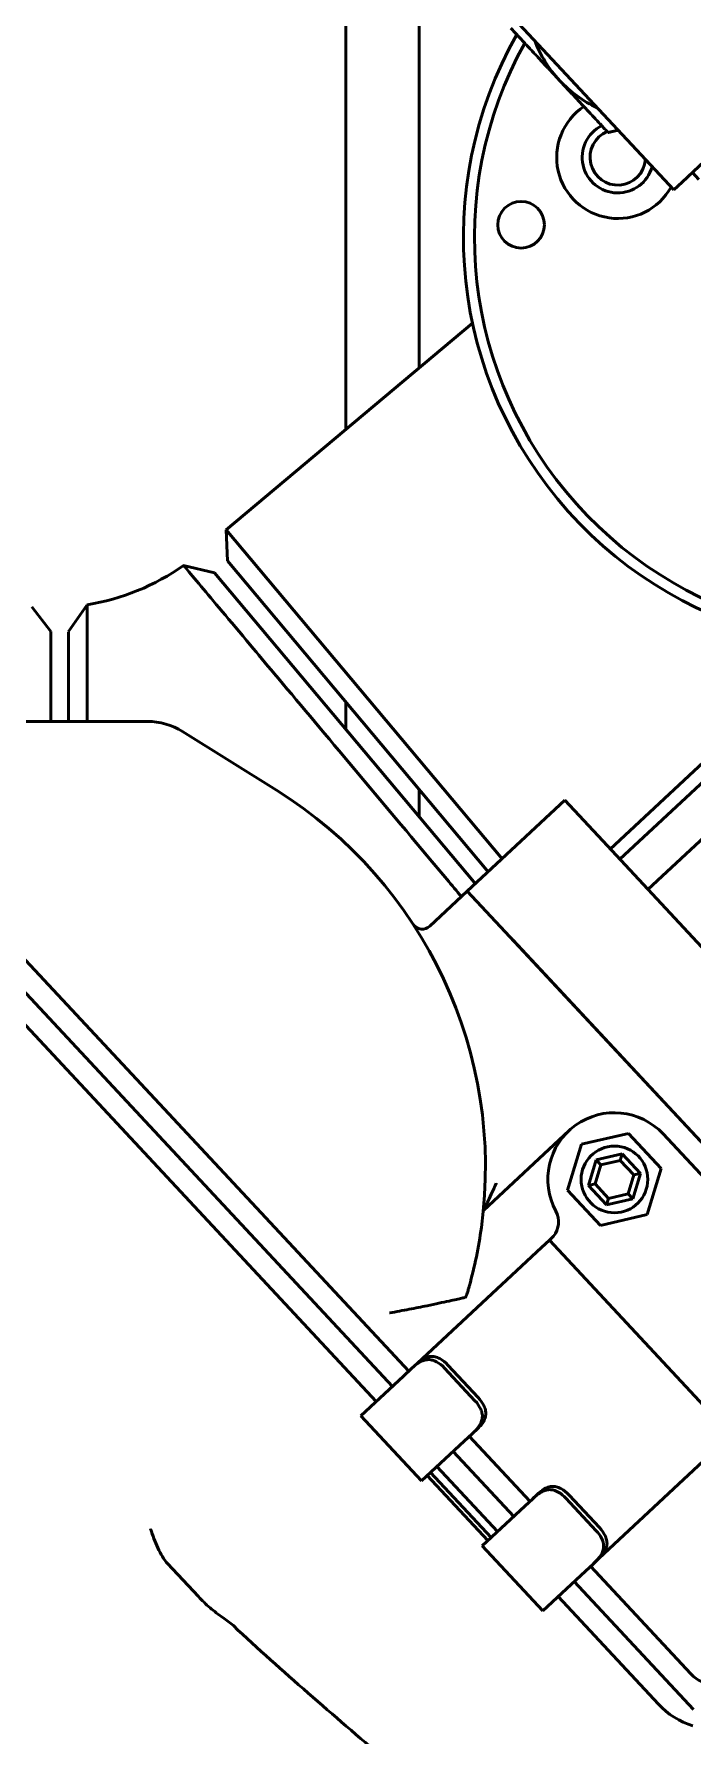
# Model space of a CAD drawing. Header units: inches. Extents: x 11 to 1621, y 11 to 1332.
# Drawn here: x 1203.52 to 1205.85, y 319.58 to 325.61 of the extents above; entities that cross this region are included whole.
import ezdxf

# ---------------------------------------------------------------- set-up
doc = ezdxf.new("R2010")
doc.units = ezdxf.units.IN
doc.header["$LTSCALE"] = 48
doc.header["$MEASUREMENT"] = 0
doc.layers.add('Visible (ANSI)', color=7, linetype='Continuous', lineweight=50)

msp = doc.modelspace()

# ---------------------------------------------------------------- linework, layer by layer
at = {"layer": 'Visible (ANSI)'}
for p, q in [((1204.624479, 324.207837), (1204.624479, 326.25666)), ((1204.884479, 324.426003), (1204.884479, 325.97876)), ((1205.022817, 325.875316), (1205.786656, 325.0562)), ((1205.816367, 325.083906), (1205.935212, 325.194731)), ((1205.87625, 325.09326), (1205.853063, 325.118126)), ((1205.816367, 325.083906), (1205.786656, 325.0562)), ((1204.200497, 323.852074), (1205.073387, 324.584515)), ((1204.200497, 323.852074), (1205.178603, 322.686413)), ((1204.205308, 323.741887), (1204.200497, 323.852074)), ((1204.049563, 323.725902), (1204.158973, 323.699874)), ((1205.129432, 322.64056), (1204.205308, 323.741887)), ((1205.083659, 322.597877), (1204.158974, 323.699874)), ((1203.578922, 323.491153), (1203.51178, 323.578653)), ((1203.641422, 323.491153), (1203.708091, 323.586555)), ((1203.578922, 323.491153), (1203.578922, 323.172897)), ((1203.641422, 323.491047), (1203.641422, 323.172891)), ((1204.624479, 323.145106), (1204.624479, 323.242338)), ((1203.368787, 323.172897), (1203.921133, 323.172897)), ((1206.080141, 323.20412), (1205.561859, 322.720814)), ((1205.595705, 322.684518), (1206.113987, 323.167824)), ((1204.046311, 323.137003), (1204.379246, 322.928962)), ((1206.21378, 323.06081), (1205.695497, 322.577504)), ((1204.884479, 322.83525), (1204.884479, 322.932482)), ((1205.400757, 322.893575), (1205.055235, 322.571371)), ((1205.535008, 322.749607), (1205.400757, 322.893575)), ((1205.535008, 322.749607), (1207.414531, 320.734066)), ((1205.055235, 322.571371), (1204.922728, 322.447806)), ((1205.189487, 322.427403), (1205.055235, 322.571371)), ((1204.847526, 320.870389), (1203.390639, 322.432709)), ((1207.06901, 320.411862), (1205.189487, 322.427403)), ((1207.042159, 320.440655), (1205.216337, 322.39861)), ((1204.732353, 320.762988), (1203.26204, 322.339705)), ((1203.333052, 322.379009), (1204.78994, 320.816688)), ((1205.415595, 321.723112), (1205.11204, 321.440043)), ((1205.460431, 321.675031), (1205.410589, 321.512002)), ((1205.626539, 321.71338), (1205.460431, 321.675031)), ((1205.742805, 321.5887), (1205.626539, 321.71338)), ((1205.749457, 321.711453), (1206.393865, 321.02041)), ((1205.512053, 321.619673), (1205.484341, 321.529029)), ((1205.528668, 321.601856), (1205.508078, 321.53451)), ((1205.604409, 321.640995), (1205.512053, 321.619673)), ((1205.528668, 321.601856), (1205.512053, 321.619673)), ((1205.597286, 321.617697), (1205.528668, 321.601856)), ((1205.597286, 321.617697), (1205.604409, 321.640995)), ((1205.645315, 321.566193), (1205.597286, 321.617697)), ((1205.669053, 321.571673), (1205.604409, 321.640995)), ((1205.624725, 321.498847), (1205.645315, 321.566193)), ((1205.64134, 321.48103), (1205.669053, 321.571673)), ((1205.645315, 321.566193), (1205.669053, 321.571673)), ((1205.692962, 321.425672), (1205.742805, 321.5887)), ((1205.410589, 321.512002), (1205.526854, 321.387323)), ((1205.508078, 321.53451), (1205.484341, 321.529029)), ((1205.484341, 321.529029), (1205.548984, 321.459707)), ((1205.508078, 321.53451), (1205.556107, 321.483005)), ((1205.556107, 321.483005), (1205.548984, 321.459707)), ((1205.548984, 321.459707), (1205.64134, 321.48103)), ((1205.556107, 321.483005), (1205.624725, 321.498847)), ((1205.624725, 321.498847), (1205.64134, 321.48103)), ((1205.526854, 321.387323), (1205.692962, 321.425672)), ((1204.878362, 320.899144), (1205.317556, 321.308698)), ((1205.317556, 321.308698), (1205.346349, 321.335549)), ((1205.346349, 321.335549), (1205.353664, 321.34237)), ((1205.990757, 320.644506), (1205.346349, 321.335549)), ((1204.829298, 320.853391), (1204.857556, 320.879742)), ((1204.878362, 320.899144), (1204.857556, 320.879742)), ((1204.974863, 320.881469), (1205.082265, 320.766295)), ((1204.986509, 320.892329), (1205.09391, 320.777155)), ((1204.829298, 320.853391), (1204.678341, 320.712621)), ((1204.678341, 320.712621), (1204.893144, 320.482273)), ((1205.072358, 320.649394), (1205.044101, 320.623043)), ((1205.277132, 320.409694), (1205.062329, 320.640041)), ((1205.093165, 320.668796), (1205.072358, 320.649394)), ((1205.044101, 320.623043), (1204.893144, 320.482273)), ((1205.004742, 320.586341), (1205.219545, 320.355993)), ((1205.52277, 320.208101), (1205.961964, 320.617655)), ((1205.161958, 320.302292), (1204.947155, 320.53264)), ((1205.128102, 320.270721), (1204.913299, 320.501069)), ((1205.139349, 320.281209), (1204.924546, 320.511557)), ((1205.258903, 320.392696), (1205.287161, 320.419046)), ((1205.307968, 320.438449), (1205.287161, 320.419046)), ((1205.404469, 320.420774), (1205.51187, 320.3056)), ((1205.416114, 320.431634), (1205.523516, 320.31646)), ((1205.107946, 320.251926), (1205.258903, 320.392696)), ((1205.107946, 320.251926), (1205.322749, 320.021578)), ((1203.992976, 320.189125), (1204.102002, 320.072209)), ((1205.473706, 320.162348), (1205.322749, 320.021578)), ((1205.501964, 320.188699), (1205.473706, 320.162348)), ((1205.847444, 319.798108), (1205.491934, 320.179346)), ((1205.501964, 320.188699), (1205.52277, 320.208101)), ((1205.434347, 320.125646), (1205.856983, 319.672424)), ((1205.732271, 319.690707), (1205.376761, 320.071945))]:
    msp.add_line(p, q, dxfattribs=at)
for centre, radius in [((1247.196979, 358.380235), 48.3125), ((1247.196979, 358.380235), 46.34375), ((1247.196979, 358.380235), 42.829288), ((1247.196979, 358.380235), 42.579288), ((1247.196979, 358.380235), 42.279288), ((1205.245873, 324.932925), 0.082677), ((1205.576697, 321.550351), 0.11811)]:
    msp.add_circle(centre, radius, dxfattribs=at)
for centre, radius, start, end in [((1247.196979, 358.380235), 50.625, 210.3890484, 225.601263), ((1247.196979, 358.380235), 50.62647, 210.4164762, 225.3961106), ((1206.497858, 324.889205), 1.456693, 150.4778956, 293.2548019), ((1205.701849, 325.74282), 0.4375, 201.2132107, 223), ((1206.497858, 324.889205), 1.417323, 150.9797326, 292.6824924), ((1205.701849, 325.74282), 0.4375, 223, 244.7867893), ((1205.588479, 325.171664), 0.216535, 123.7139446, 330.7991884), ((1205.588479, 325.171664), 0.125984, 116.8982648, 344.6945437), ((1205.588479, 325.171664), 0.098425, 112.2065556, 355.2603105), ((1203.578922, 324.391153), 0.8149, 279.1203945, 305.27803), ((1203.921133, 322.936677), 0.23622, 58, 90), ((1203.544727, 321.593453), 1.574803, 352.1949674, 58), ((1204.895878, 322.476599), 0.03937, 213.1696352, 313), ((1205.576697, 321.550351), 0.23622, 43, 208.5224878), ((1205.299963, 321.399956), 0.07874, 320.0643114, 28.5224878), ((1203.544727, 321.593453), 1.574803, 344.5474886, 352.1949674), ((1205.933825, 319.878659), 0.11811, 223, 247.2951889), ((1205.933825, 319.878659), 0.275591, 223, 253.372243)]:
    msp.add_arc(centre, radius, start, end, dxfattribs=at)
for points, weights in [([(1205.381882, 325.444446), (1205.301933, 325.530181), (1205.209615, 325.629179)], [1, 1.0379548493, 1]), ([(1205.554148, 325.259713), (1205.461831, 325.358711), (1205.381882, 325.444446)], [1, 1.0379548493, 1]), ([(1205.589308, 325.26783), (1205.57203, 325.263841), (1205.554148, 325.259713)], [1.00865645687, 1.00498223303, 1])]:
    msp.add_rational_spline(points, weights, degree=2, dxfattribs=at)
for points, knots in [([(1204.049567, 323.725897), (1204.049566, 323.725898), (1204.053322, 323.72142), (1204.071147, 323.700168), (1204.088387, 323.679613), (1204.152571, 323.603098), (1204.212308, 323.531891), (1204.312627, 323.412322), (1204.340952, 323.378562), (1204.450995, 323.24741), (1204.541265, 323.139828), (1204.732855, 322.911497), (1204.832425, 322.792834), (1204.965402, 322.634358), (1205.000326, 322.592739), (1205.034489, 322.552025)], [0.82771455, 0.82771455, 0.82771455, 0.82771455, 1.34722812, 1.34722812, 2.05842117, 2.05842117, 3.27174667, 3.27174667, 3.70709435, 3.70709435, 4.87049502, 4.87049502, 6.04083428, 6.04083428, 6.4659805, 6.4659805, 6.4659805, 6.4659805]), ([(1203.708469, 323.172888), (1203.708464, 323.186669), (1203.708458, 323.200179), (1203.708393, 323.352134), (1203.708288, 323.459095), (1203.708137, 323.564449), (1203.708096, 323.5863), (1203.708094, 323.586415)], [3.85763109, 3.85763109, 3.85763109, 3.85763109, 3.903409595, 3.903409595, 4.383680269, 4.383680269, 4.71238898, 4.71238898, 4.71238898, 4.71238898]), ([(1205.1579, 321.53664), (1205.157837, 321.5365), (1205.157773, 321.536361), (1205.145828, 321.510169), (1205.133901, 321.484982), (1205.121727, 321.459788), (1205.118859, 321.453913), (1205.115495, 321.447053), (1205.114353, 321.444732), (1205.112956, 321.441897), (1205.112521, 321.441017), (1205.112119, 321.440202), (1205.11204, 321.440043), (1205.11204, 321.440043)], [-0.001167549, -0.001167549, -0.001167549, -0.001167549, 0, 0, 0.21819513, 0.21819513, 0.303187247, 0.303187247, 0.349375686, 0.349375686, 0.378479668, 0.378479668, 0.39631478, 0.39631478, 0.39631478, 0.39631478]), ([(1205.360338, 321.349411), (1205.358751, 321.347515), (1205.356961, 321.345577), (1205.354702, 321.343351), (1205.354177, 321.342849), (1205.353664, 321.34237)], [-0.0754653281, -0.0754653281, -0.0754653281, -0.0754653281, -0.0566217014, -0.0566217014, -0.0508142267, -0.0508142267, -0.0508142267, -0.0508142267]), ([(1204.779762, 321.077225), (1204.77993, 321.077256), (1204.780098, 321.077286), (1204.803376, 321.081459), (1204.826457, 321.085769), (1204.870961, 321.094379), (1204.892392, 321.098672), (1204.941812, 321.108848), (1204.968391, 321.114568), (1205.00975, 321.123679), (1205.025252, 321.127192), (1205.041414, 321.130882), (1205.045529, 321.131828), (1205.047992, 321.132397)], [-2.06025744, -2.06025744, -2.06025744, -2.06025744, -2.058958052, -2.058958052, -1.880049448, -1.880049448, -1.705191319, -1.705191319, -1.454213107, -1.454213107, -1.235109959, -1.235109959, -1.116440699, -1.116440699, -1.116440699, -1.116440699]), ([(1205.047992, 321.132397), (1205.048315, 321.132471), (1205.048668, 321.132738), (1205.049873, 321.134195), (1205.0508, 321.13605), (1205.053027, 321.141615), (1205.054333, 321.145531), (1205.057017, 321.154193), (1205.058389, 321.158901), (1205.060294, 321.165595), (1205.060819, 321.167458), (1205.061671, 321.170503), (1205.061999, 321.171679), (1205.062418, 321.173192), (1205.062511, 321.173528), (1205.062604, 321.173863)], [0.538393814, 0.538393814, 0.538393814, 0.538393814, 0.554007054, 0.554007054, 0.587560593, 0.587560593, 0.627797352, 0.627797352, 0.667023988, 0.667023988, 0.681906991, 0.681906991, 0.691216197, 0.691216197, 0.693870601, 0.693870601, 0.693870601, 0.693870601]), ([(1204.857556, 320.879742), (1204.865359, 320.887014), (1204.873692, 320.894215), (1204.886803, 320.90276), (1204.891972, 320.905596), (1204.902534, 320.909737), (1204.907939, 320.911027), (1204.918451, 320.912022), (1204.924032, 320.911651), (1204.935072, 320.909181), (1204.940535, 320.907085), (1204.956425, 320.898769), (1204.966451, 320.890489), (1204.974863, 320.881469)], [0.535423144, 0.535423144, 0.535423144, 0.535423144, 0.613950689, 0.613950689, 0.656421334, 0.656421334, 0.69889198, 0.69889198, 0.745884717, 0.745884717, 0.792877455, 0.792877455, 0.88686293, 0.88686293, 0.88686293, 0.88686293]), ([(1204.878362, 320.899144), (1204.882259, 320.902769), (1204.88625, 320.906159), (1204.895385, 320.912851), (1204.901076, 320.916287), (1204.912802, 320.921171), (1204.918853, 320.922604), (1204.929907, 320.92341), (1204.935439, 320.922942), (1204.946444, 320.920326), (1204.95192, 320.918182), (1204.967895, 320.90975), (1204.978027, 320.901425), (1204.986509, 320.892329)], [-0.850067464, -0.850067464, -0.850067464, -0.850067464, -0.809992985, -0.809992985, -0.760841543, -0.760841543, -0.711690102, -0.711690102, -0.664304048, -0.664304048, -0.616917994, -0.616917994, -0.522145887, -0.522145887, -0.522145887, -0.522145887]), ([(1205.082265, 320.766295), (1205.090676, 320.757275), (1205.098236, 320.746695), (1205.105424, 320.730264), (1205.107133, 320.724668), (1205.108828, 320.713482), (1205.108808, 320.707889), (1205.107082, 320.697472), (1205.105418, 320.69217), (1205.100551, 320.681923), (1205.097361, 320.676964), (1205.087923, 320.664481), (1205.080157, 320.656671), (1205.072358, 320.649394)], [0.88686293, 0.88686293, 0.88686293, 0.88686293, 0.980848406, 0.980848406, 1.027841143, 1.027841143, 1.074833881, 1.074833881, 1.117304527, 1.117304527, 1.159775172, 1.159775172, 1.238302717, 1.238302717, 1.238302717, 1.238302717]), ([(1205.09391, 320.777155), (1205.102393, 320.768059), (1205.109991, 320.757371), (1205.117288, 320.740847), (1205.119044, 320.735234), (1205.120887, 320.724074), (1205.120967, 320.718523), (1205.119393, 320.707552), (1205.117541, 320.701616), (1205.111851, 320.690259), (1205.108026, 320.684821), (1205.100714, 320.676176), (1205.097053, 320.67243), (1205.093165, 320.668796)], [0.522145887, 0.522145887, 0.522145887, 0.522145887, 0.616917994, 0.616917994, 0.664304048, 0.664304048, 0.711690102, 0.711690102, 0.760841543, 0.760841543, 0.809992985, 0.809992985, 0.850067464, 0.850067464, 0.850067464, 0.850067464]), ([(1205.307968, 320.438449), (1205.311864, 320.442074), (1205.315856, 320.445464), (1205.32499, 320.452156), (1205.330681, 320.455592), (1205.342407, 320.460476), (1205.348458, 320.461909), (1205.359512, 320.462715), (1205.365044, 320.462247), (1205.376049, 320.459631), (1205.381525, 320.457487), (1205.397501, 320.449055), (1205.407632, 320.44073), (1205.416114, 320.431634)], [0.19422431, 0.19422431, 0.19422431, 0.19422431, 0.23429879, 0.23429879, 0.283450231, 0.283450231, 0.332601673, 0.332601673, 0.379987726, 0.379987726, 0.42737378, 0.42737378, 0.522145887, 0.522145887, 0.522145887, 0.522145887]), ([(1205.287161, 320.419046), (1205.287675, 320.419527), (1205.288193, 320.420006), (1205.298416, 320.429438), (1205.308962, 320.438169), (1205.324752, 320.446305), (1205.330044, 320.448397), (1205.340732, 320.450875), (1205.346139, 320.451254), (1205.360555, 320.450247), (1205.370279, 320.446827), (1205.388571, 320.435951), (1205.397205, 320.428563), (1205.404469, 320.420774)], [0.093019394, 0.093019394, 0.093019394, 0.093019394, 0.09827869, 0.09827869, 0.196557379, 0.196557379, 0.23881093, 0.23881093, 0.281064481, 0.281064481, 0.362224364, 0.362224364, 0.443384246, 0.443384246, 0.443384246, 0.443384246]), ([(1203.992976, 320.189125), (1203.979751, 320.203307), (1203.968543, 320.222028), (1203.948521, 320.265914), (1203.940369, 320.288677), (1203.932253, 320.311893), (1203.932205, 320.312029), (1203.932158, 320.312165)], [0, 0, 0, 0, 0.174908899, 0.174908899, 0.337100928, 0.337100928, 0.338056142, 0.338056142, 0.338056142, 0.338056142]), ([(1205.51187, 320.3056), (1205.519134, 320.29781), (1205.525901, 320.288682), (1205.535475, 320.269676), (1205.538208, 320.259737), (1205.538207, 320.245286), (1205.537452, 320.239919), (1205.534234, 320.22943), (1205.531778, 320.224297), (1205.522561, 320.209112), (1205.513115, 320.199201), (1205.502993, 320.189661), (1205.502479, 320.189178), (1205.501964, 320.188699)], [-0.443384246, -0.443384246, -0.443384246, -0.443384246, -0.362224364, -0.362224364, -0.281064481, -0.281064481, -0.23881093, -0.23881093, -0.196557379, -0.196557379, -0.09827869, -0.09827869, -0.093019394, -0.093019394, -0.093019394, -0.093019394]), ([(1205.523516, 320.31646), (1205.531998, 320.307364), (1205.539596, 320.296676), (1205.546893, 320.280151), (1205.54865, 320.274539), (1205.550492, 320.263378), (1205.550573, 320.257827), (1205.548998, 320.246857), (1205.547146, 320.24092), (1205.541456, 320.229563), (1205.537632, 320.224126), (1205.530319, 320.215481), (1205.526659, 320.211735), (1205.52277, 320.208101)], [-0.522145887, -0.522145887, -0.522145887, -0.522145887, -0.42737378, -0.42737378, -0.379987726, -0.379987726, -0.332601673, -0.332601673, -0.283450231, -0.283450231, -0.23429879, -0.23429879, -0.19422431, -0.19422431, -0.19422431, -0.19422431]), ([(1204.188685, 319.997931), (1204.172944, 320.008463), (1204.157636, 320.020248), (1204.128856, 320.04499), (1204.114944, 320.05833), (1204.102002, 320.072209)], [0.000001, 0.000001, 0.000001, 0.000001, 0.148309241, 0.148309241, 0.29690746, 0.29690746, 0.29690746, 0.29690746]), ([(1204.188685, 319.997931), (1204.195202, 319.993571), (1204.201745, 319.98903), (1204.214305, 319.979456), (1204.220275, 319.974481), (1204.225988, 319.969107)], [-0.121409392, -0.121409392, -0.121409392, -0.121409392, -0.059769857, -0.059769857, -0.000001, -0.000001, -0.000001, -0.000001]), ([(1204.761287, 319.496704), (1204.671771, 319.573971), (1204.58117, 319.651264), (1204.40049, 319.80902), (1204.31342, 319.886863), (1204.225988, 319.969107)], [0.000001, 0.000001, 0.000001, 0.000001, 0.90107091, 0.90107091, 1.80608596, 1.80608596, 1.80608596, 1.80608596])]:
    msp.add_open_spline(points, degree=3, knots=knots, dxfattribs=at)

doc.saveas('drawing.dxf')
